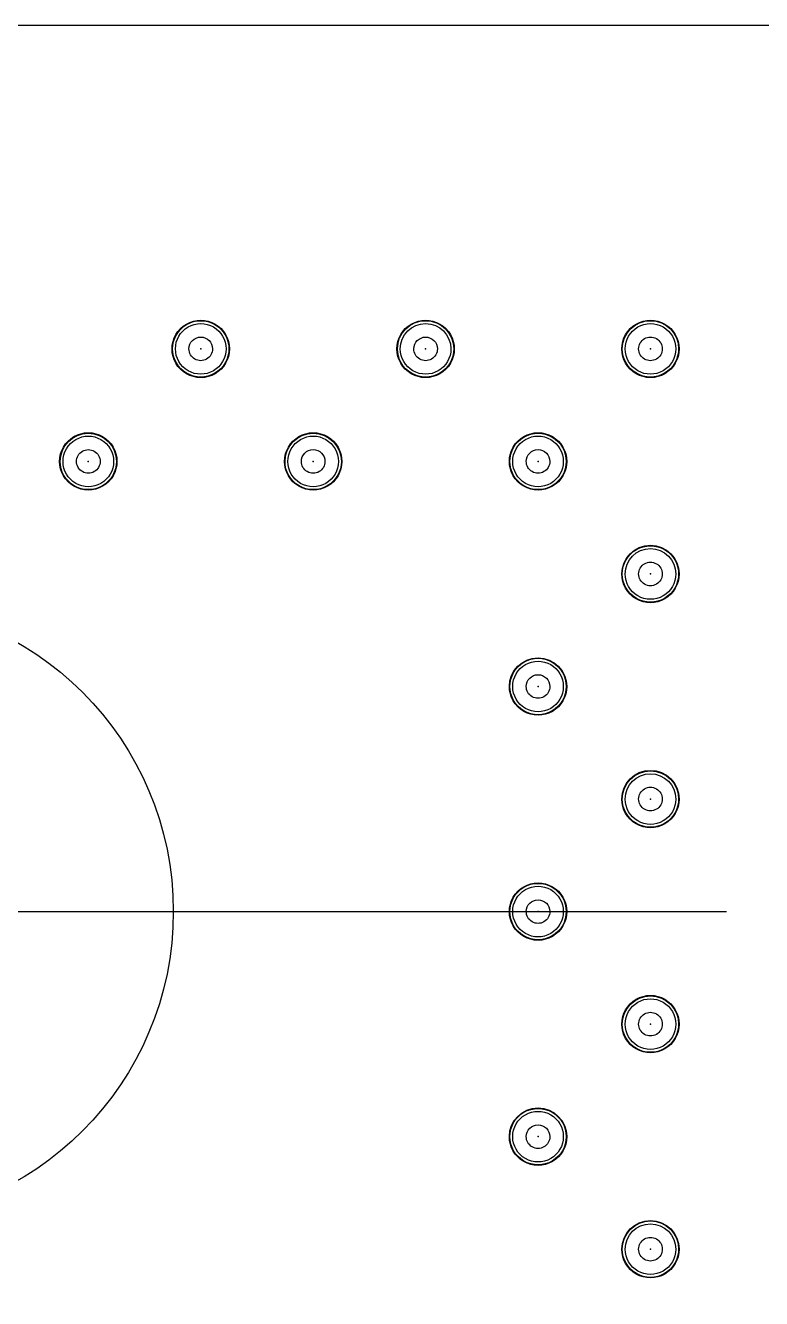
# Model space of a CAD drawing. Header units: millimetres. Extents: x 24815 to 37444, y -10619 to 6020.
# Drawn here: x 35051.75 to 35060.06, y 377.65 to 392.01 of the extents above; entities that cross this region are included whole.
import ezdxf

# ---------------------------------------------------------------- set-up
doc = ezdxf.new("R2010")
doc.units = ezdxf.units.MM
doc.linetypes.add('CENTER1', pattern=[10, 7, -1, 1, -1])

# ---------------------------------------------------------------- blocks, each defined once
blk = doc.blocks.new('A$C3CC6408C')
at = {"color": 2}
blk.add_line((-99.224, -11.4), (-79.724, -11.4), dxfattribs=at)
blk.add_line((-99.224, -11.4), (-79.724, -11.4), dxfattribs=at)
at = {"color": 2, "extrusion": (0, 0, -1)}
for centre, major_axis, start_param, end_param in [((-85.664, -5.05), (-0.229, 0.229), 5.497787, 8.63938), ((-85.664, -5.05), (-0.229, 0.229), 5.497787, 8.63938), ((-85.664, -5.05), (-0.225, 0.225), 5.497787, 8.63938), ((-85.664, -5.05), (-0.225, 0.225), 5.497787, 8.63938), ((-83.124, -5.05), (-0.229, 0.229), 5.497787, 8.63938), ((-83.124, -5.05), (-0.229, 0.229), 5.497787, 8.63938), ((-83.124, -5.05), (0.225, 0.225), 3.926991, 7.068583), ((-83.124, -5.05), (0.225, 0.225), 3.926991, 7.068583), ((-80.584, -5.05), (-0.229, 0.229), 5.497787, 8.63938), ((-80.584, -5.05), (-0.229, 0.229), 5.497787, 8.63938), ((-80.584, -5.05), (0.225, 0.225), 3.926991, 7.068583), ((-80.584, -5.05), (0.225, 0.225), 3.926991, 7.068583), ((-85.664, -5.05), (-0.202, 0.202), 5.497787, 8.63938), ((-85.664, -5.05), (-0.202, 0.202), 5.497787, 8.63938), ((-85.664, -5.05), (-0.202, 0.202), 5.497787, 8.63938), ((-85.664, -5.05), (-0.202, 0.202), 5.497787, 8.63938), ((-85.664, -5.05), (-0.202, 0.202), 5.497787, 8.63938), ((-85.664, -5.05), (-0.202, 0.202), 5.497787, 8.63938), ((-85.664, -5.05), (-0.202, 0.202), 5.497787, 8.63938), ((-85.664, -5.05), (-0.202, 0.202), 5.497787, 8.63938), ((-85.664, -5.05), (-0.202, 0.202), 5.497787, 8.63938), ((-85.664, -5.05), (-0.202, 0.202), 5.497787, 8.63938), ((-85.664, -5.05), (-0.202, 0.202), 5.497787, 8.63938), ((-83.124, -5.05), (0.202, 0.202), 3.926991, 7.068583), ((-83.124, -5.05), (0.202, 0.202), 3.926991, 7.068583), ((-83.124, -5.05), (0.202, 0.202), 3.926991, 7.068583), ((-83.124, -5.05), (0.202, 0.202), 3.926991, 7.068583), ((-83.124, -5.05), (0.202, 0.202), 3.926991, 7.068583), ((-83.124, -5.05), (0.202, 0.202), 3.926991, 7.068583), ((-83.124, -5.05), (0.202, 0.202), 3.926991, 7.068583), ((-83.124, -5.05), (0.202, 0.202), 3.926991, 7.068583), ((-83.124, -5.05), (0.202, 0.202), 3.926991, 7.068583), ((-83.124, -5.05), (0.202, 0.202), 3.926991, 7.068583), ((-83.124, -5.05), (0.202, 0.202), 3.926991, 7.068583), ((-80.584, -5.05), (-0.202, 0.202), 5.497787, 8.63938), ((-80.584, -5.05), (-0.202, 0.202), 5.497787, 8.63938), ((-80.584, -5.05), (-0.202, 0.202), 5.497787, 8.63938), ((-80.584, -5.05), (-0.202, 0.202), 5.497787, 8.63938), ((-80.584, -5.05), (-0.202, 0.202), 5.497787, 8.63938), ((-80.584, -5.05), (-0.202, 0.202), 5.497787, 8.63938), ((-80.584, -5.05), (-0.202, 0.202), 5.497787, 8.63938), ((-80.584, -5.05), (-0.202, 0.202), 5.497787, 8.63938), ((-80.584, -5.05), (-0.202, 0.202), 5.497787, 8.63938), ((-80.584, -5.05), (-0.202, 0.202), 5.497787, 8.63938), ((-80.584, -5.05), (-0.202, 0.202), 5.497787, 8.63938), ((-85.664, -5.05), (0.0943, 0.0943), 3.926991, 7.068583), ((-85.664, -5.05), (0.0943, 0.0943), 3.926991, 7.068583), ((-83.124, -5.05), (0.0943, 0.0943), 3.926991, 7.068583), ((-83.124, -5.05), (0.0943, 0.0943), 3.926991, 7.068583), ((-80.584, -5.05), (-0.0943, 0.0943), 5.497787, 8.63938), ((-80.584, -5.05), (-0.0943, 0.0943), 5.497787, 8.63938), ((-85.664, -5.05), (0.229, 0.229), 0.785398, 3.926991), ((-85.664, -5.05), (0.229, 0.229), 0.785398, 3.926991), ((-85.664, -5.05), (0.225, 0.225), 0.785398, 3.926991), ((-85.664, -5.05), (0.225, 0.225), 0.785398, 3.926991), ((-85.664, -5.05), (0.202, 0.202), 0.785398, 3.926991), ((-85.664, -5.05), (0.202, 0.202), 0.785398, 3.926991), ((-85.664, -5.05), (0.202, 0.202), 0.785398, 3.926991), ((-85.664, -5.05), (0.202, 0.202), 0.785398, 3.926991), ((-85.664, -5.05), (0.202, 0.202), 0.785398, 3.926991), ((-85.664, -5.05), (0.202, 0.202), 0.785398, 3.926991), ((-85.664, -5.05), (0.202, 0.202), 0.785398, 3.926991), ((-85.664, -5.05), (0.202, 0.202), 0.785398, 3.926991), ((-85.664, -5.05), (0.202, 0.202), 0.785398, 3.926991), ((-85.664, -5.05), (0.202, 0.202), 0.785398, 3.926991), ((-85.664, -5.05), (0.202, 0.202), 0.785398, 3.926991), ((-85.664, -5.05), (0.0943, 0.0943), 0.785398, 3.926991), ((-85.664, -5.05), (0.0943, 0.0943), 0.785398, 3.926991), ((-83.124, -5.05), (0.229, 0.229), 0.785398, 3.926991), ((-83.124, -5.05), (0.229, 0.229), 0.785398, 3.926991), ((-83.124, -5.05), (0.225, 0.225), 0.785398, 3.926991), ((-83.124, -5.05), (0.225, 0.225), 0.785398, 3.926991), ((-83.124, -5.05), (0.202, 0.202), 0.785398, 3.926991), ((-83.124, -5.05), (0.202, 0.202), 0.785398, 3.926991), ((-83.124, -5.05), (0.202, 0.202), 0.785398, 3.926991), ((-83.124, -5.05), (0.202, 0.202), 0.785398, 3.926991), ((-83.124, -5.05), (0.202, 0.202), 0.785398, 3.926991), ((-83.124, -5.05), (0.202, 0.202), 0.785398, 3.926991), ((-83.124, -5.05), (0.202, 0.202), 0.785398, 3.926991), ((-83.124, -5.05), (0.202, 0.202), 0.785398, 3.926991), ((-83.124, -5.05), (0.202, 0.202), 0.785398, 3.926991), ((-83.124, -5.05), (0.202, 0.202), 0.785398, 3.926991), ((-83.124, -5.05), (0.202, 0.202), 0.785398, 3.926991), ((-83.124, -5.05), (-0.0943, 0.0943), 2.356194, 5.497787), ((-83.124, -5.05), (-0.0943, 0.0943), 2.356194, 5.497787), ((-80.584, -5.05), (0.229, 0.229), 0.785398, 3.926991), ((-80.584, -5.05), (0.229, 0.229), 0.785398, 3.926991), ((-80.584, -5.05), (0.225, 0.225), 0.785398, 3.926991), ((-80.584, -5.05), (0.225, 0.225), 0.785398, 3.926991), ((-80.584, -5.05), (0.202, 0.202), 0.785398, 3.926991), ((-80.584, -5.05), (0.202, 0.202), 0.785398, 3.926991), ((-80.584, -5.05), (0.202, 0.202), 0.785398, 3.926991), ((-80.584, -5.05), (0.202, 0.202), 0.785398, 3.926991), ((-80.584, -5.05), (0.202, 0.202), 0.785398, 3.926991), ((-80.584, -5.05), (0.202, 0.202), 0.785398, 3.926991), ((-80.584, -5.05), (0.202, 0.202), 0.785398, 3.926991), ((-80.584, -5.05), (0.202, 0.202), 0.785398, 3.926991), ((-80.584, -5.05), (0.202, 0.202), 0.785398, 3.926991), ((-80.584, -5.05), (0.202, 0.202), 0.785398, 3.926991), ((-80.584, -5.05), (0.202, 0.202), 0.785398, 3.926991), ((-80.584, -5.05), (0.0943, 0.0943), 0.785398, 3.926991), ((-80.584, -5.05), (0.0943, 0.0943), 0.785398, 3.926991), ((-86.934, -6.32), (-0.229, 0.229), 5.497787, 8.63938), ((-86.934, -6.32), (-0.229, 0.229), 5.497787, 8.63938), ((-86.934, -6.32), (0.225, 0.225), 3.926991, 7.068583), ((-86.934, -6.32), (0.225, 0.225), 3.926991, 7.068583), ((-84.394, -6.32), (-0.229, 0.229), 5.497787, 8.63938), ((-84.394, -6.32), (-0.229, 0.229), 5.497787, 8.63938), ((-84.394, -6.32), (0.225, 0.225), 3.926991, 7.068583), ((-84.394, -6.32), (0.225, 0.225), 3.926991, 7.068583), ((-81.854, -6.32), (-0.229, 0.229), 5.497787, 8.63938), ((-81.854, -6.32), (-0.229, 0.229), 5.497787, 8.63938), ((-81.854, -6.32), (-0.225, 0.225), 5.497787, 8.63938), ((-81.854, -6.32), (-0.225, 0.225), 5.497787, 8.63938), ((-86.934, -6.32), (-0.202, 0.202), 5.497787, 8.63938), ((-86.934, -6.32), (-0.202, 0.202), 5.497787, 8.63938), ((-86.934, -6.32), (-0.202, 0.202), 5.497787, 8.63938), ((-86.934, -6.32), (-0.202, 0.202), 5.497787, 8.63938), ((-86.934, -6.32), (-0.202, 0.202), 5.497787, 8.63938), ((-86.934, -6.32), (-0.202, 0.202), 5.497787, 8.63938), ((-86.934, -6.32), (-0.202, 0.202), 5.497787, 8.63938), ((-86.934, -6.32), (-0.202, 0.202), 5.497787, 8.63938), ((-86.934, -6.32), (-0.202, 0.202), 5.497787, 8.63938), ((-86.934, -6.32), (-0.202, 0.202), 5.497787, 8.63938), ((-86.934, -6.32), (-0.202, 0.202), 5.497787, 8.63938), ((-84.394, -6.32), (-0.202, 0.202), 5.497787, 8.63938), ((-84.394, -6.32), (-0.202, 0.202), 5.497787, 8.63938), ((-84.394, -6.32), (-0.202, 0.202), 5.497787, 8.63938), ((-84.394, -6.32), (-0.202, 0.202), 5.497787, 8.63938), ((-84.394, -6.32), (-0.202, 0.202), 5.497787, 8.63938), ((-84.394, -6.32), (-0.202, 0.202), 5.497787, 8.63938), ((-84.394, -6.32), (-0.202, 0.202), 5.497787, 8.63938), ((-84.394, -6.32), (-0.202, 0.202), 5.497787, 8.63938), ((-84.394, -6.32), (-0.202, 0.202), 5.497787, 8.63938), ((-84.394, -6.32), (-0.202, 0.202), 5.497787, 8.63938), ((-84.394, -6.32), (-0.202, 0.202), 5.497787, 8.63938), ((-81.854, -6.32), (-0.202, 0.202), 5.497787, 8.63938), ((-81.854, -6.32), (-0.202, 0.202), 5.497787, 8.63938), ((-81.854, -6.32), (-0.202, 0.202), 5.497787, 8.63938), ((-81.854, -6.32), (-0.202, 0.202), 5.497787, 8.63938), ((-81.854, -6.32), (-0.202, 0.202), 5.497787, 8.63938), ((-81.854, -6.32), (-0.202, 0.202), 5.497787, 8.63938), ((-81.854, -6.32), (-0.202, 0.202), 5.497787, 8.63938), ((-81.854, -6.32), (-0.202, 0.202), 5.497787, 8.63938), ((-81.854, -6.32), (-0.202, 0.202), 5.497787, 8.63938), ((-81.854, -6.32), (-0.202, 0.202), 5.497787, 8.63938), ((-81.854, -6.32), (-0.202, 0.202), 5.497787, 8.63938), ((-86.934, -6.32), (0.229, 0.229), 0.785398, 3.926991), ((-86.934, -6.32), (0.229, 0.229), 0.785398, 3.926991), ((-86.934, -6.32), (0.225, 0.225), 0.785398, 3.926991), ((-86.934, -6.32), (0.225, 0.225), 0.785398, 3.926991), ((-86.934, -6.32), (0.202, 0.202), 0.785398, 3.926991), ((-86.934, -6.32), (0.202, 0.202), 0.785398, 3.926991), ((-86.934, -6.32), (0.202, 0.202), 0.785398, 3.926991), ((-86.934, -6.32), (0.202, 0.202), 0.785398, 3.926991), ((-86.934, -6.32), (0.202, 0.202), 0.785398, 3.926991), ((-86.934, -6.32), (0.202, 0.202), 0.785398, 3.926991), ((-86.934, -6.32), (0.202, 0.202), 0.785398, 3.926991), ((-86.934, -6.32), (0.202, 0.202), 0.785398, 3.926991), ((-86.934, -6.32), (0.202, 0.202), 0.785398, 3.926991), ((-86.934, -6.32), (0.202, 0.202), 0.785398, 3.926991), ((-86.934, -6.32), (0.202, 0.202), 0.785398, 3.926991), ((-86.934, -6.32), (-0.0943, 0.0943), 5.497787, 8.63938), ((-86.934, -6.32), (-0.0943, 0.0943), 5.497787, 8.63938), ((-86.934, -6.32), (0.0943, 0.0943), 0.785398, 3.926991), ((-86.934, -6.32), (0.0943, 0.0943), 0.785398, 3.926991), ((-84.394, -6.32), (0.229, 0.229), 0.785398, 3.926991), ((-84.394, -6.32), (0.229, 0.229), 0.785398, 3.926991), ((-84.394, -6.32), (-0.225, 0.225), 2.356194, 5.497787), ((-84.394, -6.32), (-0.225, 0.225), 2.356194, 5.497787), ((-84.394, -6.32), (-0.202, 0.202), 2.356194, 5.497787), ((-84.394, -6.32), (-0.202, 0.202), 2.356194, 5.497787), ((-84.394, -6.32), (-0.202, 0.202), 2.356194, 5.497787), ((-84.394, -6.32), (-0.202, 0.202), 2.356194, 5.497787), ((-84.394, -6.32), (-0.202, 0.202), 2.356194, 5.497787), ((-84.394, -6.32), (-0.202, 0.202), 2.356194, 5.497787), ((-84.394, -6.32), (-0.202, 0.202), 2.356194, 5.497787), ((-84.394, -6.32), (-0.202, 0.202), 2.356194, 5.497787), ((-84.394, -6.32), (-0.202, 0.202), 2.356194, 5.497787), ((-84.394, -6.32), (-0.202, 0.202), 2.356194, 5.497787), ((-84.394, -6.32), (-0.202, 0.202), 2.356194, 5.497787), ((-84.394, -6.32), (0.0943, 0.0943), 3.926991, 7.068583), ((-84.394, -6.32), (0.0943, 0.0943), 3.926991, 7.068583), ((-84.394, -6.32), (0.0943, 0.0943), 0.785398, 3.926991), ((-84.394, -6.32), (0.0943, 0.0943), 0.785398, 3.926991), ((-81.854, -6.32), (0.229, 0.229), 0.785398, 3.926991), ((-81.854, -6.32), (0.229, 0.229), 0.785398, 3.926991), ((-81.854, -6.32), (-0.225, 0.225), 2.356194, 5.497787), ((-81.854, -6.32), (-0.225, 0.225), 2.356194, 5.497787), ((-81.854, -6.32), (-0.202, 0.202), 2.356194, 5.497787), ((-81.854, -6.32), (-0.202, 0.202), 2.356194, 5.497787), ((-81.854, -6.32), (-0.202, 0.202), 2.356194, 5.497787), ((-81.854, -6.32), (-0.202, 0.202), 2.356194, 5.497787), ((-81.854, -6.32), (-0.202, 0.202), 2.356194, 5.497787), ((-81.854, -6.32), (-0.202, 0.202), 2.356194, 5.497787), ((-81.854, -6.32), (-0.202, 0.202), 2.356194, 5.497787), ((-81.854, -6.32), (-0.202, 0.202), 2.356194, 5.497787), ((-81.854, -6.32), (-0.202, 0.202), 2.356194, 5.497787), ((-81.854, -6.32), (-0.202, 0.202), 2.356194, 5.497787), ((-81.854, -6.32), (-0.202, 0.202), 2.356194, 5.497787), ((-81.854, -6.32), (0.0943, 0.0943), 3.926991, 7.068583), ((-81.854, -6.32), (0.0943, 0.0943), 3.926991, 7.068583), ((-81.854, -6.32), (0.0943, 0.0943), 0.785398, 3.926991), ((-81.854, -6.32), (0.0943, 0.0943), 0.785398, 3.926991), ((-80.584, -7.59), (0.229, 0.229), 3.926991, 7.068583), ((-80.584, -7.59), (0.229, 0.229), 3.926991, 7.068583), ((-80.584, -7.59), (-0.225, 0.225), 5.497787, 8.63938), ((-80.584, -7.59), (-0.225, 0.225), 5.497787, 8.63938), ((-80.584, -7.59), (0.202, 0.202), 3.926991, 7.068583), ((-80.584, -7.59), (0.202, 0.202), 3.926991, 7.068583), ((-80.584, -7.59), (0.202, 0.202), 3.926991, 7.068583), ((-80.584, -7.59), (0.202, 0.202), 3.926991, 7.068583), ((-80.584, -7.59), (0.202, 0.202), 3.926991, 7.068583), ((-80.584, -7.59), (0.202, 0.202), 3.926991, 7.068583), ((-80.584, -7.59), (0.202, 0.202), 3.926991, 7.068583), ((-80.584, -7.59), (0.202, 0.202), 3.926991, 7.068583), ((-80.584, -7.59), (0.202, 0.202), 3.926991, 7.068583), ((-80.584, -7.59), (0.202, 0.202), 3.926991, 7.068583), ((-80.584, -7.59), (0.202, 0.202), 3.926991, 7.068583), ((-80.584, -7.59), (-0.0943, 0.0943), 5.497787, 8.63938), ((-80.584, -7.59), (-0.0943, 0.0943), 5.497787, 8.63938), ((-80.584, -7.59), (0.229, 0.229), 0.785398, 3.926991), ((-80.584, -7.59), (0.229, 0.229), 0.785398, 3.926991), ((-80.584, -7.59), (0.225, 0.225), 0.785398, 3.926991), ((-80.584, -7.59), (0.225, 0.225), 0.785398, 3.926991), ((-80.584, -7.59), (0.202, 0.202), 0.785398, 3.926991), ((-80.584, -7.59), (0.202, 0.202), 0.785398, 3.926991), ((-80.584, -7.59), (0.202, 0.202), 0.785398, 3.926991), ((-80.584, -7.59), (0.202, 0.202), 0.785398, 3.926991), ((-80.584, -7.59), (0.202, 0.202), 0.785398, 3.926991), ((-80.584, -7.59), (0.202, 0.202), 0.785398, 3.926991), ((-80.584, -7.59), (0.202, 0.202), 0.785398, 3.926991), ((-80.584, -7.59), (0.202, 0.202), 0.785398, 3.926991), ((-80.584, -7.59), (0.202, 0.202), 0.785398, 3.926991), ((-80.584, -7.59), (0.202, 0.202), 0.785398, 3.926991), ((-80.584, -7.59), (0.202, 0.202), 0.785398, 3.926991), ((-80.584, -7.59), (0.0943, 0.0943), 0.785398, 3.926991), ((-80.584, -7.59), (0.0943, 0.0943), 0.785398, 3.926991), ((-81.854, -8.86), (0.229, 0.229), 3.926991, 7.068583), ((-81.854, -8.86), (0.229, 0.229), 3.926991, 7.068583), ((-81.854, -8.86), (-0.225, 0.225), 5.497787, 8.63938), ((-81.854, -8.86), (-0.225, 0.225), 5.497787, 8.63938), ((-81.854, -8.86), (-0.202, 0.202), 5.497787, 8.63938), ((-81.854, -8.86), (-0.202, 0.202), 5.497787, 8.63938), ((-81.854, -8.86), (-0.202, 0.202), 5.497787, 8.63938), ((-81.854, -8.86), (-0.202, 0.202), 5.497787, 8.63938), ((-81.854, -8.86), (-0.202, 0.202), 5.497787, 8.63938), ((-81.854, -8.86), (-0.202, 0.202), 5.497787, 8.63938), ((-81.854, -8.86), (-0.202, 0.202), 5.497787, 8.63938), ((-81.854, -8.86), (-0.202, 0.202), 5.497787, 8.63938), ((-81.854, -8.86), (-0.202, 0.202), 5.497787, 8.63938), ((-81.854, -8.86), (-0.202, 0.202), 5.497787, 8.63938), ((-81.854, -8.86), (-0.202, 0.202), 5.497787, 8.63938), ((-81.854, -8.86), (0.0943, 0.0943), 3.926991, 7.068583), ((-81.854, -8.86), (0.0943, 0.0943), 3.926991, 7.068583), ((-81.854, -8.86), (-0.229, 0.229), 2.356194, 5.497787), ((-81.854, -8.86), (-0.229, 0.229), 2.356194, 5.497787), ((-81.854, -8.86), (-0.225, 0.225), 2.356194, 5.497787), ((-81.854, -8.86), (-0.225, 0.225), 2.356194, 5.497787), ((-81.854, -8.86), (-0.202, 0.202), 2.356194, 5.497787), ((-81.854, -8.86), (-0.202, 0.202), 2.356194, 5.497787), ((-81.854, -8.86), (-0.202, 0.202), 2.356194, 5.497787), ((-81.854, -8.86), (-0.202, 0.202), 2.356194, 5.497787), ((-81.854, -8.86), (-0.202, 0.202), 2.356194, 5.497787), ((-81.854, -8.86), (-0.202, 0.202), 2.356194, 5.497787), ((-81.854, -8.86), (-0.202, 0.202), 2.356194, 5.497787), ((-81.854, -8.86), (-0.202, 0.202), 2.356194, 5.497787), ((-81.854, -8.86), (-0.202, 0.202), 2.356194, 5.497787), ((-81.854, -8.86), (-0.202, 0.202), 2.356194, 5.497787), ((-81.854, -8.86), (-0.202, 0.202), 2.356194, 5.497787), ((-81.854, -8.86), (0.0943, 0.0943), 0.785398, 3.926991), ((-81.854, -8.86), (0.0943, 0.0943), 0.785398, 3.926991), ((-80.584, -10.13), (0.229, 0.229), 3.926991, 7.068583), ((-80.584, -10.13), (0.229, 0.229), 3.926991, 7.068583), ((-80.584, -10.13), (0.225, 0.225), 3.926991, 7.068583), ((-80.584, -10.13), (0.225, 0.225), 3.926991, 7.068583), ((-80.584, -10.13), (0.202, 0.202), 3.926991, 7.068583), ((-80.584, -10.13), (0.202, 0.202), 3.926991, 7.068583), ((-80.584, -10.13), (0.202, 0.202), 3.926991, 7.068583), ((-80.584, -10.13), (0.202, 0.202), 3.926991, 7.068583), ((-80.584, -10.13), (0.202, 0.202), 3.926991, 7.068583), ((-80.584, -10.13), (0.202, 0.202), 3.926991, 7.068583), ((-80.584, -10.13), (0.202, 0.202), 3.926991, 7.068583), ((-80.584, -10.13), (0.202, 0.202), 3.926991, 7.068583), ((-80.584, -10.13), (0.202, 0.202), 3.926991, 7.068583), ((-80.584, -10.13), (0.202, 0.202), 3.926991, 7.068583), ((-80.584, -10.13), (0.202, 0.202), 3.926991, 7.068583), ((-80.584, -10.13), (-0.0943, 0.0943), 5.497787, 8.63938), ((-80.584, -10.13), (-0.0943, 0.0943), 5.497787, 8.63938), ((-80.584, -10.13), (-0.229, 0.229), 2.356194, 5.497787), ((-80.584, -10.13), (-0.229, 0.229), 2.356194, 5.497787), ((-80.584, -10.13), (0.225, 0.225), 0.785398, 3.926991), ((-80.584, -10.13), (0.225, 0.225), 0.785398, 3.926991), ((-80.584, -10.13), (0.202, 0.202), 0.785398, 3.926991), ((-80.584, -10.13), (0.202, 0.202), 0.785398, 3.926991), ((-80.584, -10.13), (0.202, 0.202), 0.785398, 3.926991), ((-80.584, -10.13), (0.202, 0.202), 0.785398, 3.926991), ((-80.584, -10.13), (0.202, 0.202), 0.785398, 3.926991), ((-80.584, -10.13), (0.202, 0.202), 0.785398, 3.926991), ((-80.584, -10.13), (0.202, 0.202), 0.785398, 3.926991), ((-80.584, -10.13), (0.202, 0.202), 0.785398, 3.926991), ((-80.584, -10.13), (0.202, 0.202), 0.785398, 3.926991), ((-80.584, -10.13), (0.202, 0.202), 0.785398, 3.926991), ((-80.584, -10.13), (0.202, 0.202), 0.785398, 3.926991), ((-80.584, -10.13), (0.0943, 0.0943), 0.785398, 3.926991), ((-80.584, -10.13), (0.0943, 0.0943), 0.785398, 3.926991), ((-81.854, -11.4), (-0.229, 0.229), 5.497787, 8.63938), ((-81.854, -11.4), (-0.229, 0.229), 5.497787, 8.63938), ((-81.854, -11.4), (-0.225, 0.225), 5.497787, 8.63938), ((-81.854, -11.4), (-0.225, 0.225), 5.497787, 8.63938), ((-81.854, -11.4), (-0.202, 0.202), 5.497787, 8.63938), ((-81.854, -11.4), (-0.202, 0.202), 5.497787, 8.63938), ((-81.854, -11.4), (-0.202, 0.202), 5.497787, 8.63938), ((-81.854, -11.4), (-0.202, 0.202), 5.497787, 8.63938), ((-81.854, -11.4), (-0.202, 0.202), 5.497787, 8.63938), ((-81.854, -11.4), (-0.202, 0.202), 5.497787, 8.63938), ((-81.854, -11.4), (-0.202, 0.202), 5.497787, 8.63938), ((-81.854, -11.4), (-0.202, 0.202), 5.497787, 8.63938), ((-81.854, -11.4), (-0.202, 0.202), 5.497787, 8.63938), ((-81.854, -11.4), (-0.202, 0.202), 5.497787, 8.63938), ((-81.854, -11.4), (-0.202, 0.202), 5.497787, 8.63938), ((-81.854, -11.4), (0.0943, 0.0943), 3.926991, 7.068583), ((-81.854, -11.4), (0.0943, 0.0943), 3.926991, 7.068583), ((-81.854, -11.4), (0.229, 0.229), 0.785398, 3.926991), ((-81.854, -11.4), (0.229, 0.229), 0.785398, 3.926991), ((-81.854, -11.4), (-0.225, 0.225), 2.356194, 5.497787), ((-81.854, -11.4), (-0.225, 0.225), 2.356194, 5.497787), ((-81.854, -11.4), (-0.202, 0.202), 2.356194, 5.497787), ((-81.854, -11.4), (-0.202, 0.202), 2.356194, 5.497787), ((-81.854, -11.4), (-0.202, 0.202), 2.356194, 5.497787), ((-81.854, -11.4), (-0.202, 0.202), 2.356194, 5.497787), ((-81.854, -11.4), (-0.202, 0.202), 2.356194, 5.497787), ((-81.854, -11.4), (-0.202, 0.202), 2.356194, 5.497787), ((-81.854, -11.4), (-0.202, 0.202), 2.356194, 5.497787), ((-81.854, -11.4), (-0.202, 0.202), 2.356194, 5.497787), ((-81.854, -11.4), (-0.202, 0.202), 2.356194, 5.497787), ((-81.854, -11.4), (-0.202, 0.202), 2.356194, 5.497787), ((-81.854, -11.4), (-0.202, 0.202), 2.356194, 5.497787), ((-81.854, -11.4), (0.0943, 0.0943), 0.785398, 3.926991), ((-81.854, -11.4), (0.0943, 0.0943), 0.785398, 3.926991), ((-80.584, -12.67), (-0.229, 0.229), 5.497787, 8.63938), ((-80.584, -12.67), (-0.229, 0.229), 5.497787, 8.63938), ((-80.584, -12.67), (0.225, 0.225), 3.926991, 7.068583), ((-80.584, -12.67), (0.225, 0.225), 3.926991, 7.068583), ((-80.584, -12.67), (-0.202, 0.202), 5.497787, 8.63938), ((-80.584, -12.67), (-0.202, 0.202), 5.497787, 8.63938), ((-80.584, -12.67), (-0.202, 0.202), 5.497787, 8.63938), ((-80.584, -12.67), (-0.202, 0.202), 5.497787, 8.63938), ((-80.584, -12.67), (-0.202, 0.202), 5.497787, 8.63938), ((-80.584, -12.67), (-0.202, 0.202), 5.497787, 8.63938), ((-80.584, -12.67), (-0.202, 0.202), 5.497787, 8.63938), ((-80.584, -12.67), (-0.202, 0.202), 5.497787, 8.63938), ((-80.584, -12.67), (-0.202, 0.202), 5.497787, 8.63938), ((-80.584, -12.67), (-0.202, 0.202), 5.497787, 8.63938), ((-80.584, -12.67), (-0.202, 0.202), 5.497787, 8.63938), ((-80.584, -12.67), (-0.0943, 0.0943), 5.497787, 8.63938), ((-80.584, -12.67), (-0.0943, 0.0943), 5.497787, 8.63938), ((-80.584, -12.67), (0.229, 0.229), 0.785398, 3.926991), ((-80.584, -12.67), (0.229, 0.229), 0.785398, 3.926991), ((-80.584, -12.67), (0.225, 0.225), 0.785398, 3.926991), ((-80.584, -12.67), (0.225, 0.225), 0.785398, 3.926991), ((-80.584, -12.67), (0.202, 0.202), 0.785398, 3.926991), ((-80.584, -12.67), (0.202, 0.202), 0.785398, 3.926991), ((-80.584, -12.67), (0.202, 0.202), 0.785398, 3.926991), ((-80.584, -12.67), (0.202, 0.202), 0.785398, 3.926991), ((-80.584, -12.67), (0.202, 0.202), 0.785398, 3.926991), ((-80.584, -12.67), (0.202, 0.202), 0.785398, 3.926991), ((-80.584, -12.67), (0.202, 0.202), 0.785398, 3.926991), ((-80.584, -12.67), (0.202, 0.202), 0.785398, 3.926991), ((-80.584, -12.67), (0.202, 0.202), 0.785398, 3.926991), ((-80.584, -12.67), (0.202, 0.202), 0.785398, 3.926991), ((-80.584, -12.67), (0.202, 0.202), 0.785398, 3.926991), ((-80.584, -12.67), (0.0943, 0.0943), 0.785398, 3.926991), ((-80.584, -12.67), (0.0943, 0.0943), 0.785398, 3.926991), ((-81.854, -13.94), (0.229, 0.229), 3.926991, 7.068583), ((-81.854, -13.94), (0.229, 0.229), 3.926991, 7.068583), ((-81.854, -13.94), (-0.225, 0.225), 5.497787, 8.63938), ((-81.854, -13.94), (-0.225, 0.225), 5.497787, 8.63938), ((-81.854, -13.94), (-0.202, 0.202), 5.497787, 8.63938), ((-81.854, -13.94), (-0.202, 0.202), 5.497787, 8.63938), ((-81.854, -13.94), (-0.202, 0.202), 5.497787, 8.63938), ((-81.854, -13.94), (-0.202, 0.202), 5.497787, 8.63938), ((-81.854, -13.94), (-0.202, 0.202), 5.497787, 8.63938), ((-81.854, -13.94), (-0.202, 0.202), 5.497787, 8.63938), ((-81.854, -13.94), (-0.202, 0.202), 5.497787, 8.63938), ((-81.854, -13.94), (-0.202, 0.202), 5.497787, 8.63938), ((-81.854, -13.94), (-0.202, 0.202), 5.497787, 8.63938), ((-81.854, -13.94), (-0.202, 0.202), 5.497787, 8.63938), ((-81.854, -13.94), (-0.202, 0.202), 5.497787, 8.63938), ((-81.854, -13.94), (0.0943, 0.0943), 3.926991, 7.068583), ((-81.854, -13.94), (0.0943, 0.0943), 3.926991, 7.068583), ((-81.854, -13.94), (0.229, 0.229), 0.785398, 3.926991), ((-81.854, -13.94), (0.229, 0.229), 0.785398, 3.926991), ((-81.854, -13.94), (-0.225, 0.225), 2.356194, 5.497787), ((-81.854, -13.94), (-0.225, 0.225), 2.356194, 5.497787), ((-81.854, -13.94), (-0.202, 0.202), 2.356194, 5.497787), ((-81.854, -13.94), (-0.202, 0.202), 2.356194, 5.497787), ((-81.854, -13.94), (-0.202, 0.202), 2.356194, 5.497787), ((-81.854, -13.94), (-0.202, 0.202), 2.356194, 5.497787), ((-81.854, -13.94), (-0.202, 0.202), 2.356194, 5.497787), ((-81.854, -13.94), (-0.202, 0.202), 2.356194, 5.497787), ((-81.854, -13.94), (-0.202, 0.202), 2.356194, 5.497787), ((-81.854, -13.94), (-0.202, 0.202), 2.356194, 5.497787), ((-81.854, -13.94), (-0.202, 0.202), 2.356194, 5.497787), ((-81.854, -13.94), (-0.202, 0.202), 2.356194, 5.497787), ((-81.854, -13.94), (-0.202, 0.202), 2.356194, 5.497787), ((-81.854, -13.94), (0.0943, 0.0943), 0.785398, 3.926991), ((-81.854, -13.94), (0.0943, 0.0943), 0.785398, 3.926991), ((-80.584, -15.21), (0.229, 0.229), 3.926991, 7.068583), ((-80.584, -15.21), (0.229, 0.229), 3.926991, 7.068583), ((-80.584, -15.21), (0.225, 0.225), 3.926991, 7.068583), ((-80.584, -15.21), (0.225, 0.225), 3.926991, 7.068583), ((-80.584, -15.21), (0.202, 0.202), 3.926991, 7.068583), ((-80.584, -15.21), (0.202, 0.202), 3.926991, 7.068583), ((-80.584, -15.21), (0.202, 0.202), 3.926991, 7.068583), ((-80.584, -15.21), (0.202, 0.202), 3.926991, 7.068583), ((-80.584, -15.21), (0.202, 0.202), 3.926991, 7.068583), ((-80.584, -15.21), (0.202, 0.202), 3.926991, 7.068583), ((-80.584, -15.21), (0.202, 0.202), 3.926991, 7.068583), ((-80.584, -15.21), (0.202, 0.202), 3.926991, 7.068583), ((-80.584, -15.21), (0.202, 0.202), 3.926991, 7.068583), ((-80.584, -15.21), (0.202, 0.202), 3.926991, 7.068583), ((-80.584, -15.21), (0.202, 0.202), 3.926991, 7.068583), ((-80.584, -15.21), (-0.0943, 0.0943), 5.497787, 8.63938), ((-80.584, -15.21), (-0.0943, 0.0943), 5.497787, 8.63938), ((-80.584, -15.21), (-0.229, 0.229), 2.356194, 5.497787), ((-80.584, -15.21), (-0.229, 0.229), 2.356194, 5.497787), ((-80.584, -15.21), (0.225, 0.225), 0.785398, 3.926991), ((-80.584, -15.21), (0.225, 0.225), 0.785398, 3.926991), ((-80.584, -15.21), (0.202, 0.202), 0.785398, 3.926991), ((-80.584, -15.21), (0.202, 0.202), 0.785398, 3.926991), ((-80.584, -15.21), (0.202, 0.202), 0.785398, 3.926991), ((-80.584, -15.21), (0.202, 0.202), 0.785398, 3.926991), ((-80.584, -15.21), (0.202, 0.202), 0.785398, 3.926991), ((-80.584, -15.21), (0.202, 0.202), 0.785398, 3.926991), ((-80.584, -15.21), (0.202, 0.202), 0.785398, 3.926991), ((-80.584, -15.21), (0.202, 0.202), 0.785398, 3.926991), ((-80.584, -15.21), (0.202, 0.202), 0.785398, 3.926991), ((-80.584, -15.21), (0.202, 0.202), 0.785398, 3.926991), ((-80.584, -15.21), (0.202, 0.202), 0.785398, 3.926991), ((-80.584, -15.21), (0.0943, 0.0943), 0.785398, 3.926991), ((-80.584, -15.21), (0.0943, 0.0943), 0.785398, 3.926991)]:
    blk.add_ellipse(centre, major_axis=major_axis, ratio=1, start_param=start_param, end_param=end_param, dxfattribs=at)
at = {"color": 2}
for p in [(-85.664, -5.05), (-83.124, -5.05), (-80.584, -5.05), (-86.934, -6.32), (-84.394, -6.32), (-81.854, -6.32), (-80.584, -7.59), (-81.854, -8.86), (-80.584, -10.13), (-81.854, -11.4), (-80.584, -12.67), (-81.854, -13.94), (-80.584, -15.21)]:
    blk.add_point(p, dxfattribs=at)
blk = doc.blocks.new('A$C43293707')
at = {"linetype": 'CENTER1'}
blk.add_line((120.5, 0), (131.5, 0), dxfattribs=at)
at = {"color": 1}
blk.add_lwpolyline([(-20.5, -10), (209.5, -10), (209.5, 10), (-20.5, 10)], close=True, dxfattribs=at)
blk.add_circle((126, 0), 3.5, dxfattribs=at)
blk = doc.blocks.new('A$C2A0E6E33')
for name, p in [('A$C3CC6408C', (311.474, -35.1)), ('A$C43293707', (96, -46.5))]:
    blk.add_blockref(name, p)
blk = doc.blocks.new('A$C5DC13BC3')
blk.add_blockref('A$C2A0E6E33', (-347, -418.5))

msp = doc.modelspace()

# ---------------------------------------------------------------- block references
msp.add_blockref('A$C5DC13BC3', (35174.91675, 847.01411))

doc.saveas('drawing.dxf')
